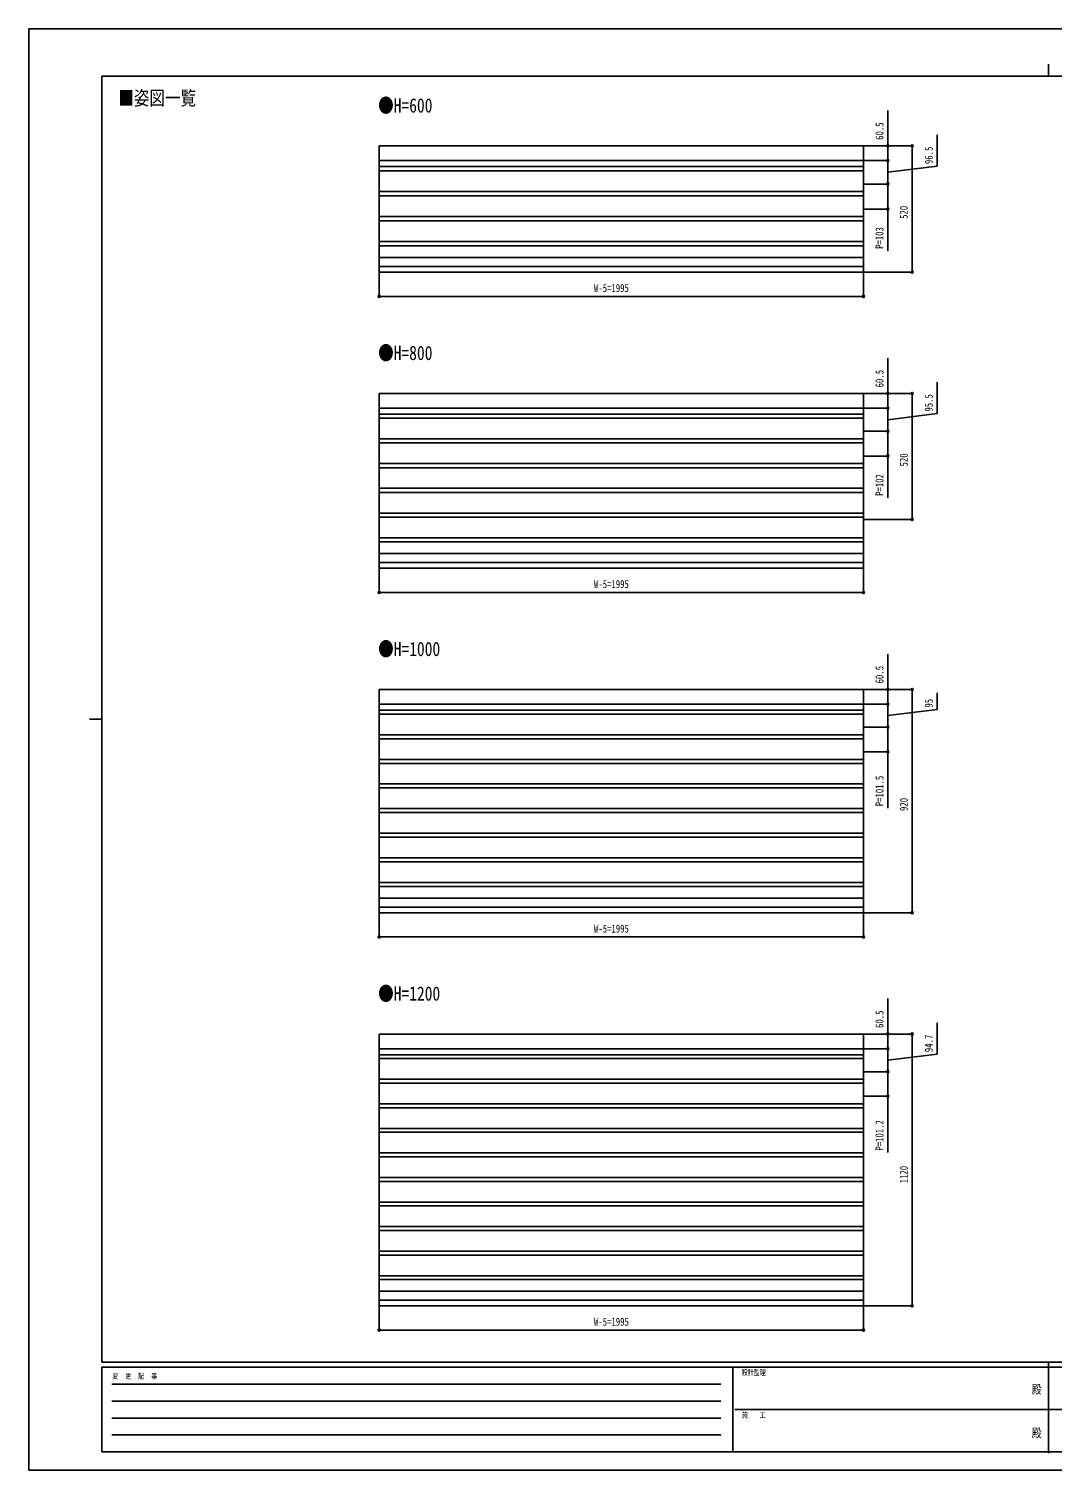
# Model space of a CAD drawing. Units: millimetres, scale not verified. Extents: x -4205 to 4205, y -2970 to 2970.
# Drawn here: x -4205 to 10, y -2970 to 2970 of the extents above; entities that cross this region are included whole.
import ezdxf
from ezdxf.enums import TextEntityAlignment as Align

# ---------------------------------------------------------------- set-up
doc = ezdxf.new("R2010")
doc.units = ezdxf.units.MM
doc.header["$LTSCALE"] = 10
doc.header["$PDMODE"] = 32
doc.header["$PDSIZE"] = 5
for name, color, linetype in [('0-1_USER1', 3, 'Continuous'), ('0-2_YKK_A1', 4, 'Continuous'), ('0-3_YKK_D', 6, 'Continuous'), ('0-4_YKK_ZWAK', 7, 'Continuous')]:
    doc.layers.add(name, color=color, linetype=linetype)
doc.styles.add('ＭＳ ゴシック', font='')
doc.styles.get('ＭＳ ゴシック').set_extended_font_data('MS Gothic')

msp = doc.modelspace()

# ---------------------------------------------------------------- linework, layer by layer
at = {"layer": '0-2_YKK_A1'}
for p, q in [((-766.85, 2487.44), (-2761.85, 2487.44)), ((-2761.85, 2487.44), (-2761.85, 1967.44)), ((-766.85, 2487.44), (-766.85, 1967.44)), ((-766.85, 2426.94), (-2761.85, 2426.94)), ((-766.85, 2402.44), (-2761.85, 2402.44)), ((-766.85, 2384.44), (-2761.85, 2384.44)), ((-766.85, 2299.44), (-2761.85, 2299.44)), ((-766.85, 2281.44), (-2761.85, 2281.44)), ((-766.85, 2196.44), (-2761.85, 2196.44)), ((-766.85, 2178.44), (-2761.85, 2178.44)), ((-766.85, 2093.44), (-2761.85, 2093.44)), ((-766.85, 2075.44), (-2761.85, 2075.44)), ((-766.85, 2027.94), (-2761.85, 2027.94)), ((-766.85, 1990.44), (-2761.85, 1990.44)), ((-766.85, 1967.44), (-2761.85, 1967.44)), ((-766.85, 1467.44), (-2761.85, 1467.44)), ((-2761.85, 1467.44), (-2761.85, 747.44)), ((-766.85, 1467.44), (-766.85, 747.44)), ((-766.85, 1406.94), (-2761.85, 1406.94)), ((-766.85, 1382.44), (-2761.85, 1382.44)), ((-766.85, 1365.44), (-2761.85, 1365.44)), ((-766.85, 1280.44), (-2761.85, 1280.44)), ((-766.85, 1263.44), (-2761.85, 1263.44)), ((-766.85, 1178.44), (-2761.85, 1178.44)), ((-766.85, 1161.44), (-2761.85, 1161.44)), ((-766.85, 1076.44), (-2761.85, 1076.44)), ((-766.85, 1059.44), (-2761.85, 1059.44)), ((-766.85, 974.44), (-2761.85, 974.44)), ((-766.85, 957.44), (-2761.85, 957.44)), ((-766.85, 872.44), (-2761.85, 872.44)), ((-766.85, 855.44), (-2761.85, 855.44)), ((-766.85, 807.94), (-2761.85, 807.94)), ((-766.85, 770.44), (-2761.85, 770.44)), ((-766.85, 747.44), (-2761.85, 747.44)), ((-766.85, 247.44), (-2761.85, 247.44)), ((-2761.85, 247.44), (-2761.85, -672.56)), ((-766.85, 247.44), (-766.85, -672.56)), ((-766.85, 186.94), (-2761.85, 186.94)), ((-766.85, 162.44), (-2761.85, 162.44)), ((-766.85, 145.94), (-2761.85, 145.94)), ((-766.85, 60.94), (-2761.85, 60.94)), ((-766.85, 44.44), (-2761.85, 44.44)), ((-766.85, -40.56), (-2761.85, -40.56)), ((-766.85, -57.06), (-2761.85, -57.06)), ((-766.85, -142.06), (-2761.85, -142.06)), ((-766.85, -158.56), (-2761.85, -158.56)), ((-766.85, -243.56), (-2761.85, -243.56)), ((-766.85, -260.06), (-2761.85, -260.06)), ((-766.85, -345.06), (-2761.85, -345.06)), ((-766.85, -361.56), (-2761.85, -361.56)), ((-766.85, -446.56), (-2761.85, -446.56)), ((-766.85, -463.06), (-2761.85, -463.06)), ((-766.85, -548.06), (-2761.85, -548.06)), ((-766.85, -564.56), (-2761.85, -564.56)), ((-766.85, -612.06), (-2761.85, -612.06)), ((-766.85, -649.56), (-2761.85, -649.56)), ((-766.85, -672.56), (-2761.85, -672.56)), ((-766.85, -1172.56), (-2761.85, -1172.56)), ((-2761.85, -1172.56), (-2761.85, -2292.56)), ((-766.85, -1172.56), (-766.85, -2292.56)), ((-766.85, -1233.06), (-2761.85, -1233.06)), ((-766.85, -1273.76), (-2761.85, -1273.76)), ((-766.76, -1257.69), (-2761.76, -1257.69)), ((-766.76, -1358.89), (-2761.76, -1358.89)), ((-766.85, -1374.96), (-2761.85, -1374.96)), ((-766.85, -1476.16), (-2761.85, -1476.16)), ((-766.76, -1460.09), (-2761.76, -1460.09)), ((-766.85, -1577.36), (-2761.85, -1577.36)), ((-766.76, -1561.29), (-2761.76, -1561.29)), ((-766.76, -1662.49), (-2761.76, -1662.49)), ((-766.85, -1678.56), (-2761.85, -1678.56)), ((-766.85, -1779.76), (-2761.85, -1779.76)), ((-766.76, -1763.69), (-2761.76, -1763.69)), ((-766.85, -1880.96), (-2761.85, -1880.96)), ((-766.76, -1864.89), (-2761.76, -1864.89)), ((-766.85, -1982.16), (-2761.85, -1982.16)), ((-766.76, -1966.09), (-2761.76, -1966.09)), ((-766.76, -2067.29), (-2761.76, -2067.29)), ((-766.85, -2083.36), (-2761.85, -2083.36)), ((-766.85, -2184.56), (-2761.85, -2184.56)), ((-766.76, -2168.49), (-2761.76, -2168.49)), ((-766.85, -2232.06), (-2761.85, -2232.06)), ((-766.85, -2292.56), (-2761.85, -2292.56)), ((-766.76, -2269.69), (-2761.76, -2269.69))]:
    msp.add_line(p, q, dxfattribs=at)
at = {"layer": '0-3_YKK_D'}
for p, q in [((-765.85, 2487.44), (-565.85, 2487.44)), ((-765.85, 2487.44), (-665.85, 2487.44)), ((-566.85, 2487.44), (-566.85, 1967.44)), ((-765.85, 2426.94), (-665.85, 2426.94)), ((-765.85, 2426.94), (-665.85, 2426.94)), ((-666.85, 2426.94), (-666.85, 2330.44)), ((-765.85, 2330.44), (-665.85, 2330.44)), ((-765.85, 2330.44), (-665.85, 2330.44)), ((-765.85, 2227.44), (-665.85, 2227.44)), ((-2761.85, 1966.44), (-2761.85, 1866.44)), ((-766.85, 1966.44), (-766.85, 1866.44)), ((-765.85, 1967.44), (-565.85, 1967.44)), ((-2761.85, 1867.44), (-766.85, 1867.44)), ((-765.85, 1467.44), (-565.85, 1467.44)), ((-765.85, 1467.44), (-665.85, 1467.44)), ((-566.85, 1467.44), (-566.85, 947.44)), ((-765.85, 1406.94), (-665.85, 1406.94)), ((-765.85, 1406.94), (-665.85, 1406.94)), ((-666.85, 1406.94), (-666.85, 1311.44)), ((-765.85, 1311.44), (-665.85, 1311.44)), ((-765.85, 1311.44), (-665.85, 1311.44)), ((-765.85, 1209.44), (-665.85, 1209.44)), ((-765.85, 947.44), (-565.85, 947.44)), ((-2761.85, 746.44), (-2761.85, 646.44)), ((-766.85, 746.44), (-766.85, 646.44)), ((-2761.85, 647.44), (-766.85, 647.44)), ((-765.85, 247.44), (-565.85, 247.44)), ((-765.85, 247.44), (-665.85, 247.44)), ((-566.85, 247.44), (-566.85, -672.56)), ((-765.85, 186.94), (-665.85, 186.94)), ((-765.85, 186.94), (-665.85, 186.94)), ((-666.85, 186.94), (-666.85, 91.94)), ((-765.85, 91.94), (-665.85, 91.94)), ((-765.85, 91.94), (-665.85, 91.94)), ((-765.85, -9.56), (-665.85, -9.56)), ((-2761.85, -673.56), (-2761.85, -773.56)), ((-766.85, -673.56), (-766.85, -773.56)), ((-765.85, -672.56), (-565.85, -672.56)), ((-2761.85, -772.56), (-766.85, -772.56)), ((-765.85, -1172.56), (-565.85, -1172.56)), ((-765.85, -1172.56), (-665.85, -1172.56)), ((-566.85, -1172.56), (-566.85, -2292.56)), ((-765.85, -1233.06), (-665.85, -1233.06)), ((-765.85, -1233.06), (-665.85, -1233.06)), ((-666.85, -1233.06), (-666.85, -1327.76)), ((-765.85, -1327.76), (-665.85, -1327.76)), ((-765.85, -1327.76), (-665.85, -1327.76)), ((-765.85, -1428.96), (-665.85, -1428.96)), ((-2761.85, -2293.56), (-2761.85, -2393.56)), ((-766.85, -2293.56), (-766.85, -2393.56)), ((-765.85, -2292.56), (-565.85, -2292.56)), ((-2761.85, -2392.56), (-766.85, -2392.56))]:
    msp.add_line(p, q, dxfattribs=at)
for points in [[(-666.85, 2426.94), (-666.85, 2487.44), (-666.85, 2633.24)], [(-666.85, 2378.69), (-464.07, 2404.66), (-464.07, 2533.46)], [(-666.85, 2330.44), (-666.85, 2227.44), (-666.85, 2055.24)], [(-666.85, 1406.94), (-666.85, 1467.44), (-666.85, 1613.24)], [(-666.85, 1359.19), (-464.07, 1384.66), (-464.07, 1513.46)], [(-666.85, 1311.44), (-666.85, 1209.44), (-666.85, 1037.24)], [(-666.85, 186.94), (-666.85, 247.44), (-666.85, 393.24)], [(-666.85, 139.44), (-464.07, 164.66), (-464.07, 233.46)], [(-666.85, 91.94), (-666.85, -9.56), (-666.85, -241.76)], [(-666.85, -1233.06), (-666.85, -1172.56), (-666.85, -1026.76)], [(-666.85, -1280.41), (-464.07, -1255.34), (-464.07, -1126.54)], [(-666.85, -1327.76), (-666.85, -1428.96), (-666.85, -1661.16)]]:
    msp.add_lwpolyline(points, dxfattribs=at)
for centre in [(-666.85, 2487.44), (-566.85, 2487.44), (-666.85, 2426.94), (-666.85, 2426.94), (-666.85, 2330.44), (-666.85, 2330.44), (-666.85, 2227.44), (-566.85, 1967.44), (-2761.85, 1867.44), (-766.85, 1867.44), (-666.85, 1467.44), (-566.85, 1467.44), (-666.85, 1406.94), (-666.85, 1406.94), (-666.85, 1311.44), (-666.85, 1311.44), (-666.85, 1209.44), (-566.85, 947.44), (-2761.85, 647.44), (-766.85, 647.44), (-666.85, 247.44), (-566.85, 247.44), (-666.85, 186.94), (-666.85, 186.94), (-666.85, 91.94), (-666.85, 91.94), (-666.85, -9.56), (-566.85, -672.56), (-2761.85, -772.56), (-766.85, -772.56), (-666.85, -1172.56), (-566.85, -1172.56), (-666.85, -1233.06), (-666.85, -1233.06), (-666.85, -1327.76), (-666.85, -1327.76), (-666.85, -1428.96), (-566.85, -2292.56), (-2761.85, -2392.56), (-766.85, -2392.56)]:
    msp.add_circle(centre, 4.25, dxfattribs=at)
at = {"layer": '0-4_YKK_ZWAK'}
for p, q in [((-4.98, 2825), (-4.98, 2775)), ((3895.02, 2775), (-3904.98, 2775)), ((-3904.98, -2525), (-3904.98, 2775)), ((-3954.98, 125), (-3904.98, 125)), ((3895.02, -2525), (-3904.98, -2525)), ((-1304.98, -2545), (-3904.98, -2545)), ((-3904.98, -2895), (-3904.98, -2545)), ((-1304.98, -2545), (-1304.98, -2895)), ((-4.98, -2545), (-1304.98, -2545)), ((-4.98, -2525), (-4.98, -2895)), ((1295.02, -2545), (-4.98, -2545)), ((-3862.48, -2615), (-1354.98, -2615)), ((-3862.48, -2685), (-1354.98, -2685)), ((-1297.48, -2720), (-4.98, -2720)), ((-4.98, -2720), (1295.02, -2720)), ((-3862.48, -2755), (-1354.98, -2755)), ((-3862.48, -2825), (-1354.98, -2825)), ((-3904.98, -2895), (-1304.98, -2895)), ((-1304.98, -2895), (-4.98, -2895)), ((-4.98, -2895), (1295.02, -2895))]:
    msp.add_line(p, q, dxfattribs=at)
msp.add_lwpolyline([(-4205, -2970), (4205, -2970), (4205, 2970), (-4205, 2970)], close=True, dxfattribs=at)
msp.add_point((-4.98, -2895), dxfattribs=at)

# ---------------------------------------------------------------- texts
at = {"layer": '0-1_USER1', "style": 'ＭＳ ゴシック', "width": 0.8}
for s, p in [('■姿図一覧', (-3836.47, 2637.86)), ('●H=600', (-2766.12, 2607.44)), ('●H=800', (-2766.12, 1587.44)), ('●H=1000', (-2766.12, 367.44)), ('●H=1200', (-2766.12, -1052.56))]:
    msp.add_text(s, height=58.65, dxfattribs=at).set_placement(p, align=Align.BOTTOM_LEFT)
at = {"layer": '0-3_YKK_D', "style": 'ＭＳ ゴシック', "width": 0.8}
for s, p in [('60.5', (-674.85, 2512.44)), ('96.5', (-472.07, 2412.66)), ('520', (-574.85, 2186.64)), ('P=103', (-674.85, 2063.24)), ('60.5', (-674.85, 1492.44)), ('95.5', (-472.07, 1392.66)), ('520', (-574.85, 1166.64)), ('P=102', (-674.85, 1045.24)), ('60.5', (-674.85, 272.44)), ('95', (-472.07, 172.66)), ('P=101.5', (-674.85, -233.76)), ('920', (-574.85, -253.36)), ('60.5', (-674.85, -1147.56)), ('94.7', (-472.07, -1247.34)), ('P=101.2', (-674.85, -1653.16)), ('1120', (-574.85, -1787.76))]:
    msp.add_text(s, height=32.99, rotation=90, dxfattribs=at).set_placement(p, align=Align.BOTTOM_LEFT)
for p in [(-1877.15, 1875.44), (-1877.15, 655.44), (-1877.15, -764.56), (-1877.15, -2384.56)]:
    msp.add_text('W-5=1995', height=32.99, dxfattribs=at).set_placement(p, align=Align.BOTTOM_LEFT)
at = {"layer": '0-4_YKK_ZWAK', "style": 'ＭＳ ゴシック', "width": 0.8}
for s, height, p in [('設計監理', 21.99, (-1268.31, -2585)), ('変  更  記  事', 21.99, (-3861.31, -2600)), ('殿', 36.66, (-73.67, -2665.83)), ('施\u3000\u3000工', 21.99, (-1268.31, -2760)), ('殿', 36.66, (-73.67, -2845.83))]:
    msp.add_text(s, height=height, dxfattribs=at).set_placement(p, align=Align.BOTTOM_LEFT)

doc.saveas('drawing.dxf')
